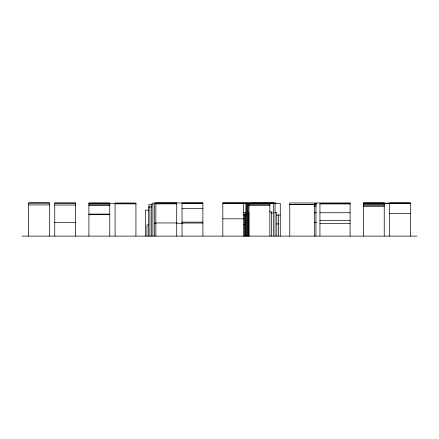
<?xml version="1.0" encoding="UTF-8"?>
<svg xmlns="http://www.w3.org/2000/svg" width="439" height="439" viewBox="0 0 439 439"><rect width="100%" height="100%" fill="white"/><g stroke="black" fill="none" stroke-linecap="round" stroke-linejoin="round"><path stroke-width="0.66" d="M155.867 202.889L176.719 202.889M202.884 236.111L202.884 202.966L152.887 202.966L152.887 236.111M222.825 236.111L222.825 202.955L274.013 202.955M389.552 236.111L389.552 202.939L410.405 202.939L410.405 236.111M28.595 203.01L49.448 203.01M109.761 202.983L88.908 202.983L88.908 236.111M115.078 203.021L135.925 203.021L135.925 236.111M202.884 202.977L182.031 203.054L182.031 236.111M222.825 202.994L276.098 202.994M363.382 203.037L384.235 203.037M389.552 202.988L410.405 202.988M384.235 203.158L389.602 203.158M54.765 203.191L75.618 203.191M88.908 203.197L109.761 203.197M250.707 203.186L275.055 203.186L275.055 236.111M115.078 203.301L131.459 203.301M182.031 203.312L202.884 203.312M222.825 203.295L243.672 203.295M314.313 203.257L316.36 203.257M363.382 203.279L384.235 203.279M104.12 203.416L135.925 203.416M243.173 203.383L280.269 203.378L280.269 236.111M384.235 203.4L410.405 203.433M155.867 203.498L176.719 203.476L176.719 236.111M88.908 203.537L109.761 203.537L109.761 236.111M246.729 203.663L248.09 203.663L248.09 236.111M314.313 203.685L316.36 203.685M389.552 203.636L410.405 203.636M350.092 203.745L319.938 203.745L319.938 236.111M135.925 203.85L115.078 203.85L115.078 236.111M155.867 203.866L176.719 203.866M319.938 203.866L350.092 203.866M152.887 204.091L151.395 204.091L151.395 236.111M151.812 204.431L148.914 204.431L148.914 207.131M289.778 204.398L314.62 204.398M289.778 204.667L314.62 204.667M88.908 204.761L109.761 204.761M248.99 204.728L269.842 204.728M314.313 204.75L316.36 204.75M363.382 204.837L384.235 204.837M28.595 204.92L49.448 204.92M54.765 205.024L75.618 205.024M363.382 205.117L384.235 205.117M88.908 205.337L109.761 205.337M248.99 205.271L269.842 205.271M314.313 206.061L316.36 206.061M363.382 206.385L384.235 206.385M151.943 206.879L149.908 206.879L149.908 236.111M149.908 207.005L148.42 207.005L148.42 236.111M182.031 208.514L202.884 208.514M148.799 210.16L145.441 210.16L145.441 236.111M269.546 211.861L271.582 211.861L271.582 236.111M248.09 212.355L248.831 212.355L248.831 236.111M243.118 212.454L245.884 212.454M274.765 212.679L276.795 212.679L276.795 236.111M319.938 212.739L350.092 212.739M314.236 212.789L316.349 212.789M271.264 212.981L273.316 212.981M389.552 213.453L410.405 213.453M88.908 214.106L109.761 214.106M246.619 214.314L247.355 214.314M88.908 214.687L109.761 214.687M243.118 214.83L245.149 214.83M276.482 215.044L280.269 215.044M222.825 218.825L243.672 218.825M319.938 220.378L350.092 220.378M182.031 222.123L202.884 222.123M314.324 222.304L316.442 222.304M54.765 222.507L75.618 222.507M155.867 222.946L176.719 222.946M182.031 223.034L202.884 223.034M154.374 223.242L155.867 223.242M176.922 223.242L182.443 223.242M319.938 223.407L350.092 223.407M276.482 223.934L278.529 223.934M243.672 224.356L244.413 224.356M148.42 224.927L146.928 224.927L146.928 236.111M21.95 236.111L417.05 236.111M384.235 236.111L384.235 202.911L363.382 202.911L363.382 236.111M350.092 236.111L350.092 202.911L315.948 202.977L315.948 236.111M314.62 236.111L314.62 202.988L289.778 202.988L289.778 236.111M278.529 215.044L278.529 236.111M273.316 203.186L273.316 236.111M269.842 236.111L269.842 203.647L248.99 203.647L248.99 236.111M247.355 203.663L247.355 236.111M246.619 203.383L246.619 236.111M245.884 203.383L245.884 236.111M245.149 212.454L245.149 236.111M244.413 214.83L244.413 236.111M243.672 203.005L243.672 236.111M155.867 203.476L155.867 236.111M154.374 202.966L154.374 236.111M75.618 236.111L75.618 202.944L54.765 202.944L54.765 236.111M49.448 236.111L49.448 202.928L28.595 202.928L28.595 236.111"/></g></svg>
